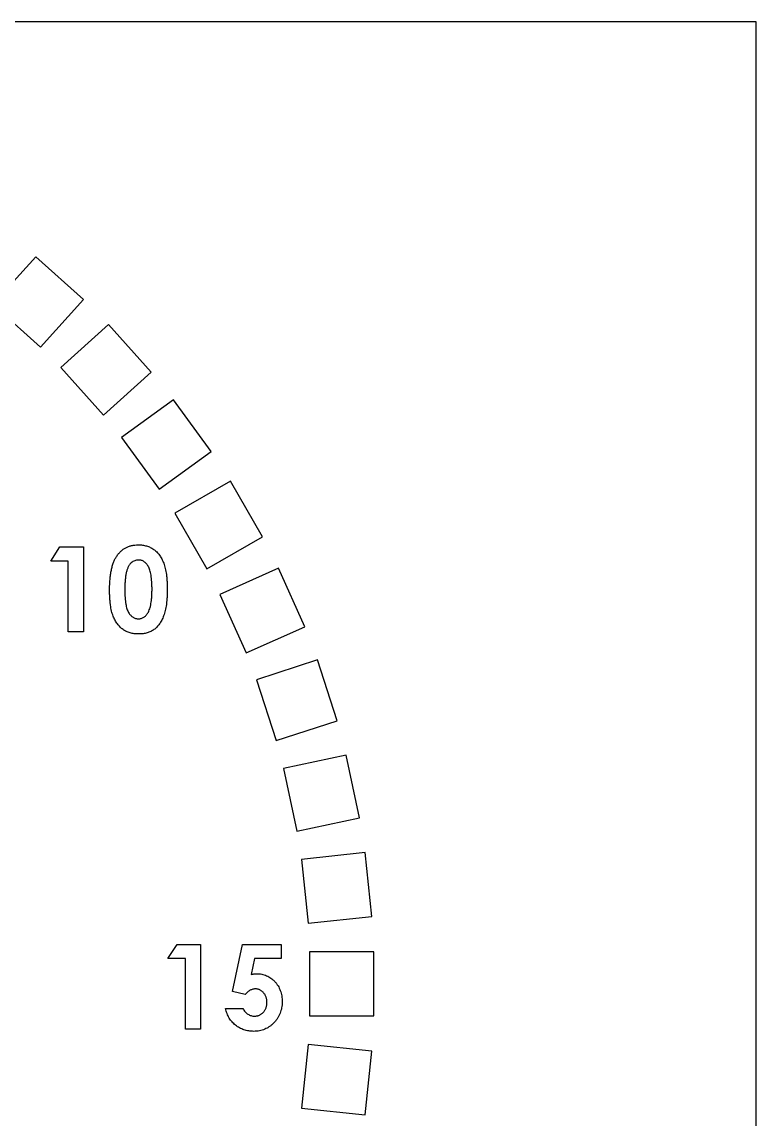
# Model space of a CAD drawing. Header units: millimetres. Extents: x 0 to 216, y -15 to 156.
# Drawn here: x 156.5 to 216, y 67 to 156 of the extents above; entities that cross this region are included whole.
import ezdxf

# ---------------------------------------------------------------- set-up
doc = ezdxf.new("R2010")
doc.units = ezdxf.units.MM

msp = doc.modelspace()

# ---------------------------------------------------------------- linework, layer by layer
at = {"color": 7, "linetype": 'Continuous', "lineweight": 25}
for p, q in [((216, 156), (0, 156)), ((216, 0), (216, 156)), ((157.591, 136.962), (154.111, 133.098)), ((161.455, 133.482), (157.591, 136.962)), ((157.976, 129.618), (161.455, 133.482)), ((154.111, 133.098), (157.976, 129.618)), ((163.482, 131.455), (159.618, 127.976)), ((166.962, 127.591), (163.482, 131.455)), ((159.618, 127.976), (163.098, 124.111)), ((163.098, 124.111), (166.962, 127.591)), ((168.766, 125.363), (164.559, 122.306)), ((171.823, 121.156), (168.766, 125.363)), ((164.559, 122.306), (167.616, 118.1)), ((167.616, 118.1), (171.823, 121.156)), ((173.384, 118.752), (168.881, 116.152)), ((175.984, 114.248), (173.384, 118.752)), ((168.881, 116.152), (171.481, 111.648)), ((171.481, 111.648), (175.984, 114.248)), ((158.821, 112.274), (159.559, 113.421)), ((159.559, 113.421), (161.467, 113.421)), ((161.467, 113.421), (161.467, 106.542)), ((160.232, 112.274), (158.821, 112.274)), ((160.232, 106.542), (160.232, 112.274)), ((177.285, 111.694), (172.535, 109.579)), ((179.401, 106.944), (177.285, 111.694)), ((172.535, 109.579), (174.65, 104.828)), ((174.65, 104.828), (179.401, 106.944)), ((161.467, 106.542), (160.232, 106.542)), ((180.428, 104.267), (175.482, 102.66)), ((182.035, 99.322), (180.428, 104.267)), ((175.482, 102.66), (177.089, 97.715)), ((177.089, 97.715), (182.035, 99.322)), ((182.777, 96.552), (177.69, 95.471)), ((183.858, 91.466), (182.777, 96.552)), ((177.69, 95.471), (178.772, 90.385)), ((178.772, 90.385), (183.858, 91.466)), ((184.306, 88.634), (179.135, 88.091)), ((179.135, 88.091), (179.678, 82.919)), ((184.85, 83.463), (184.306, 88.634)), ((179.678, 82.919), (184.85, 83.463)), ((168.315, 80.051), (169.052, 81.198)), ((169.052, 81.198), (170.96, 81.198)), ((170.96, 81.198), (170.96, 74.319)), ((173.546, 77.381), (174.354, 81.198)), ((174.354, 81.198), (177.487, 81.198)), ((177.487, 81.198), (177.487, 80.051)), ((185, 80.6), (179.8, 80.6)), ((179.8, 80.6), (179.8, 75.4)), ((185, 75.4), (185, 80.6)), ((169.726, 80.051), (168.315, 80.051)), ((169.726, 74.319), (169.726, 80.051)), ((175.333, 80.051), (175.064, 78.75)), ((177.487, 80.051), (175.333, 80.051)), ((174.585, 77.142), (173.546, 77.381)), ((172.989, 75.994), (174.4, 75.994)), ((179.8, 75.4), (185, 75.4)), ((170.96, 74.319), (169.726, 74.319)), ((179.678, 73.081), (179.135, 67.909)), ((184.85, 72.537), (179.678, 73.081)), ((184.306, 67.366), (184.85, 72.537)), ((179.135, 67.909), (184.306, 67.366))]:
    msp.add_line(p, q, dxfattribs=at)
for points, knots in [([(164.149, 112.661), (164.202, 112.736), (164.307, 112.881), (164.489, 113.072), (164.685, 113.236), (164.899, 113.368), (165.127, 113.472), (165.371, 113.545), (165.631, 113.588), (165.809, 113.594), (165.9, 113.597)], [0, 0, 0, 0, 0.132314, 0.2587, 0.380912, 0.500535, 0.620923, 0.742376, 0.868281, 1, 1, 1, 1]), ([(165.9, 113.597), (165.96, 113.596), (166.078, 113.594), (166.251, 113.576), (166.417, 113.547), (166.578, 113.507), (166.733, 113.455), (166.881, 113.391), (167.022, 113.315), (167.157, 113.228), (167.287, 113.13), (167.407, 113.018), (167.521, 112.895), (167.626, 112.759), (167.724, 112.611), (167.814, 112.451), (167.897, 112.279), (167.973, 112.094), (168.041, 111.893), (168.099, 111.674), (168.148, 111.437), (168.189, 111.181), (168.221, 110.907), (168.242, 110.613), (168.256, 110.302), (168.258, 110.088), (168.258, 109.978)], [0, 0, 0, 0, 0.036635, 0.072034, 0.106626, 0.140306, 0.173619, 0.206426, 0.239067, 0.271883, 0.30484, 0.338529, 0.372616, 0.407548, 0.443719, 0.481312, 0.520113, 0.560913, 0.604025, 0.650075, 0.699572, 0.752363, 0.808789, 0.868954, 0.932675, 1, 1, 1, 1]), ([(163.584, 109.914), (163.585, 110.066), (163.587, 110.361), (163.616, 110.786), (163.658, 111.179), (163.72, 111.539), (163.797, 111.868), (163.896, 112.163), (164.007, 112.428), (164.103, 112.586), (164.149, 112.661)], [0, 0, 0, 0, 0.161071, 0.310789, 0.449904, 0.578376, 0.696617, 0.805987, 0.906562, 1, 1, 1, 1]), ([(165.931, 112.362), (165.877, 112.36), (165.771, 112.355), (165.617, 112.312), (165.472, 112.246), (165.362, 112.167), (165.279, 112.091), (165.222, 112.023), (165.166, 111.946), (165.117, 111.858), (165.071, 111.761), (165.025, 111.656), (164.988, 111.54), (164.952, 111.414), (164.92, 111.276), (164.893, 111.124), (164.869, 110.956), (164.852, 110.774), (164.837, 110.577), (164.825, 110.365), (164.821, 110.137), (164.819, 109.981), (164.819, 109.9)], [0, 0, 0, 0, 0.053834, 0.105543, 0.158054, 0.211987, 0.240207, 0.269794, 0.301343, 0.334608, 0.370284, 0.408089, 0.448681, 0.492069, 0.538664, 0.590371, 0.646388, 0.707195, 0.772947, 0.843643, 0.919308, 1, 1, 1, 1]), ([(167.023, 109.978), (167.023, 110.087), (167.022, 110.296), (167.006, 110.595), (166.984, 110.869), (166.951, 111.116), (166.909, 111.337), (166.857, 111.532), (166.796, 111.702), (166.724, 111.845), (166.644, 111.967), (166.559, 112.072), (166.468, 112.162), (166.373, 112.236), (166.27, 112.293), (166.162, 112.333), (166.048, 112.358), (165.97, 112.361), (165.931, 112.362)], [0, 0, 0, 0, 0.112115, 0.215802, 0.310203, 0.395993, 0.47341, 0.542778, 0.604548, 0.659357, 0.708764, 0.755356, 0.798687, 0.840017, 0.880203, 0.919733, 0.959049, 1, 1, 1, 1]), ([(165.936, 106.365), (165.875, 106.366), (165.754, 106.368), (165.577, 106.385), (165.408, 106.414), (165.246, 106.452), (165.091, 106.504), (164.944, 106.565), (164.804, 106.639), (164.672, 106.723), (164.548, 106.82), (164.43, 106.928), (164.319, 107.048), (164.215, 107.18), (164.118, 107.322), (164.029, 107.477), (163.947, 107.644), (163.869, 107.823), (163.802, 108.019), (163.743, 108.232), (163.694, 108.465), (163.654, 108.718), (163.623, 108.989), (163.6, 109.28), (163.586, 109.591), (163.584, 109.804), (163.584, 109.914)], [0, 0, 0, 0, 0.038217, 0.074867, 0.110158, 0.144454, 0.17808, 0.211171, 0.243687, 0.275872, 0.308376, 0.341263, 0.37515, 0.409655, 0.445157, 0.482073, 0.520576, 0.560554, 0.603108, 0.648689, 0.697948, 0.750768, 0.807309, 0.867656, 0.931861, 1, 1, 1, 1]), ([(164.819, 109.9), (164.82, 109.795), (164.822, 109.594), (164.835, 109.305), (164.86, 109.043), (164.892, 108.804), (164.936, 108.591), (164.987, 108.402), (165.05, 108.239), (165.123, 108.099), (165.203, 107.981), (165.291, 107.88), (165.382, 107.793), (165.48, 107.722), (165.585, 107.668), (165.695, 107.629), (165.811, 107.605), (165.891, 107.602), (165.931, 107.6)], [0, 0, 0, 0, 0.110734, 0.212341, 0.305502, 0.389835, 0.46669, 0.535262, 0.596763, 0.651066, 0.701036, 0.74786, 0.791833, 0.834284, 0.875334, 0.916035, 0.957652, 1, 1, 1, 1]), ([(168.258, 109.978), (168.257, 109.867), (168.256, 109.651), (168.242, 109.337), (168.219, 109.041), (168.188, 108.765), (168.146, 108.507), (168.097, 108.269), (168.039, 108.048), (167.969, 107.847), (167.893, 107.661), (167.81, 107.489), (167.721, 107.33), (167.627, 107.182), (167.525, 107.049), (167.418, 106.927), (167.302, 106.819), (167.183, 106.722), (167.054, 106.637), (166.919, 106.564), (166.775, 106.504), (166.623, 106.452), (166.462, 106.414), (166.294, 106.385), (166.118, 106.368), (165.998, 106.366), (165.936, 106.365)], [0, 0, 0, 0, 0.068491, 0.133077, 0.193829, 0.251083, 0.304401, 0.354408, 0.401295, 0.444701, 0.485692, 0.524676, 0.562307, 0.597947, 0.632474, 0.665752, 0.697985, 0.729586, 0.760825, 0.792355, 0.824313, 0.857156, 0.890927, 0.92596, 0.962061, 1, 1, 1, 1]), ([(166.684, 108.073), (166.712, 108.123), (166.771, 108.23), (166.838, 108.41), (166.895, 108.613), (166.944, 108.84), (166.977, 109.091), (167.006, 109.366), (167.02, 109.664), (167.022, 109.871), (167.023, 109.978)], [0, 0, 0, 0, 0.088871, 0.186355, 0.294078, 0.412237, 0.541778, 0.682703, 0.835096, 1, 1, 1, 1]), ([(165.931, 107.6), (165.969, 107.601), (166.045, 107.603), (166.156, 107.626), (166.26, 107.664), (166.358, 107.717), (166.45, 107.784), (166.536, 107.866), (166.615, 107.963), (166.661, 108.035), (166.684, 108.073)], [0, 0, 0, 0, 0.124035, 0.242846, 0.360342, 0.479042, 0.599334, 0.725488, 0.858549, 1, 1, 1, 1]), ([(175.064, 78.75), (175.101, 78.761), (175.173, 78.781), (175.282, 78.801), (175.387, 78.814), (175.456, 78.816), (175.49, 78.817)], [0, 0, 0, 0, 0.263654, 0.51998, 0.767103, 1, 1, 1, 1]), ([(175.49, 78.817), (175.563, 78.815), (175.707, 78.812), (175.918, 78.78), (176.12, 78.731), (176.313, 78.66), (176.495, 78.569), (176.668, 78.458), (176.832, 78.327), (176.984, 78.177), (177.123, 78.013), (177.244, 77.835), (177.347, 77.646), (177.43, 77.445), (177.495, 77.233), (177.542, 77.011), (177.569, 76.777), (177.573, 76.617), (177.575, 76.536)], [0, 0, 0, 0, 0.063401, 0.124976, 0.184492, 0.243474, 0.302264, 0.361384, 0.421482, 0.483455, 0.545936, 0.608143, 0.66982, 0.732332, 0.796092, 0.861643, 0.929435, 1, 1, 1, 1]), ([(175.396, 77.582), (175.361, 77.58), (175.291, 77.578), (175.187, 77.556), (175.084, 77.521), (174.982, 77.473), (174.881, 77.409), (174.779, 77.335), (174.68, 77.245), (174.617, 77.177), (174.585, 77.142)], [0, 0, 0, 0, 0.11036, 0.221186, 0.334364, 0.452977, 0.577234, 0.708804, 0.849355, 1, 1, 1, 1]), ([(176.34, 76.493), (176.339, 76.532), (176.338, 76.608), (176.326, 76.72), (176.303, 76.826), (176.273, 76.927), (176.234, 77.023), (176.187, 77.113), (176.131, 77.198), (176.066, 77.276), (175.996, 77.348), (175.922, 77.411), (175.842, 77.463), (175.761, 77.508), (175.675, 77.541), (175.585, 77.564), (175.492, 77.58), (175.428, 77.581), (175.396, 77.582)], [0, 0, 0, 0, 0.072891, 0.141883, 0.209282, 0.274623, 0.338439, 0.401305, 0.465006, 0.52832, 0.59074, 0.650981, 0.70969, 0.767212, 0.824188, 0.881767, 0.939955, 1, 1, 1, 1]), ([(177.575, 76.536), (177.573, 76.454), (177.568, 76.291), (177.538, 76.052), (177.485, 75.824), (177.412, 75.604), (177.316, 75.396), (177.201, 75.197), (177.064, 75.008), (176.908, 74.832), (176.737, 74.67), (176.556, 74.528), (176.365, 74.409), (176.164, 74.313), (175.954, 74.236), (175.736, 74.181), (175.508, 74.149), (175.354, 74.144), (175.275, 74.142)], [0, 0, 0, 0, 0.066755, 0.131728, 0.19481, 0.256899, 0.318751, 0.380351, 0.443324, 0.507463, 0.571506, 0.633361, 0.693942, 0.753929, 0.813802, 0.874524, 0.936222, 1, 1, 1, 1]), ([(175.275, 74.142), (175.205, 74.144), (175.066, 74.148), (174.862, 74.169), (174.665, 74.208), (174.476, 74.264), (174.294, 74.332), (174.12, 74.418), (173.954, 74.519), (173.796, 74.635), (173.648, 74.764), (173.514, 74.906), (173.391, 75.059), (173.283, 75.223), (173.19, 75.4), (173.108, 75.587), (173.04, 75.786), (173.006, 75.924), (172.989, 75.994)], [0, 0, 0, 0, 0.065935, 0.130037, 0.192362, 0.25382, 0.314199, 0.37467, 0.435154, 0.496479, 0.557809, 0.619031, 0.679691, 0.740961, 0.803375, 0.866818, 0.932318, 1, 1, 1, 1]), ([(174.4, 75.994), (174.426, 75.946), (174.476, 75.851), (174.571, 75.726), (174.678, 75.619), (174.795, 75.53), (174.923, 75.463), (175.058, 75.412), (175.2, 75.382), (175.296, 75.379), (175.345, 75.377)], [0, 0, 0, 0, 0.138114, 0.268408, 0.394191, 0.517092, 0.637493, 0.757004, 0.877294, 1, 1, 1, 1]), ([(175.345, 75.377), (175.379, 75.378), (175.446, 75.381), (175.545, 75.394), (175.639, 75.419), (175.729, 75.454), (175.816, 75.498), (175.898, 75.553), (175.977, 75.616), (176.051, 75.689), (176.118, 75.77), (176.177, 75.857), (176.23, 75.948), (176.269, 76.047), (176.301, 76.151), (176.324, 76.26), (176.338, 76.375), (176.34, 76.453), (176.34, 76.493)], [0, 0, 0, 0, 0.061179, 0.120371, 0.178442, 0.235934, 0.294268, 0.352654, 0.413122, 0.475586, 0.5389, 0.601869, 0.664333, 0.727647, 0.792409, 0.85912, 0.928135, 1, 1, 1, 1])]:
    msp.add_open_spline(points, degree=3, knots=knots, dxfattribs=at)

doc.saveas('drawing.dxf')
